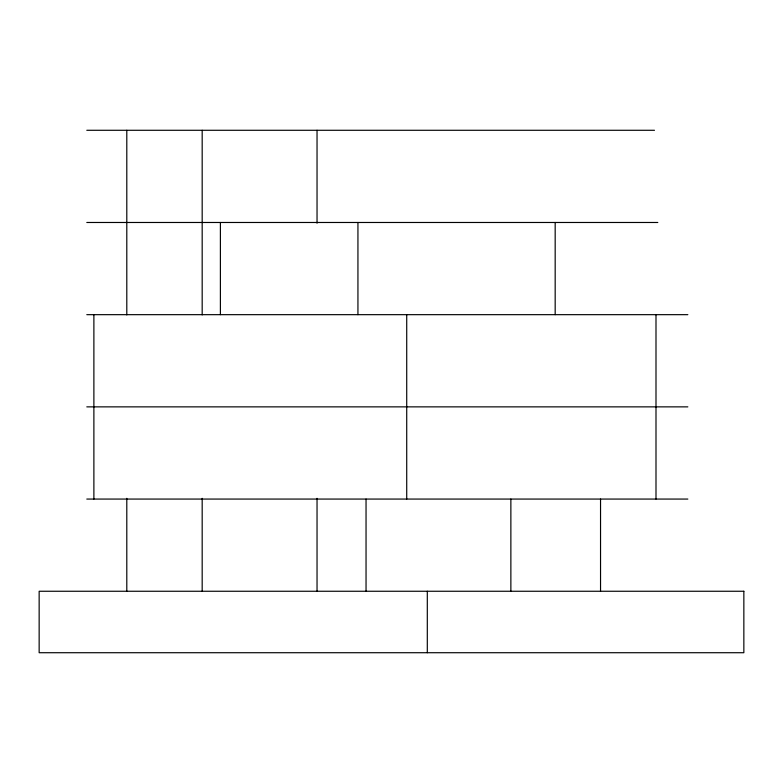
<?xml version="1.0" encoding="UTF-8"?>
<svg xmlns="http://www.w3.org/2000/svg" width="783" height="783" viewBox="0 0 783 783"><rect width="100%" height="100%" fill="white"/><g stroke="black" fill="none" stroke-linecap="round" stroke-linejoin="round"><path stroke-width="1.17" d="M86.796 130.281L654.49 130.281M86.796 222.48L657.808 222.48M86.796 314.668L687.846 314.668M86.796 406.866L687.846 406.866M86.796 499.065L687.846 499.065M655.997 314.668L655.997 499.065M600.541 499.065L600.541 591.253M555.176 222.48L555.176 314.668M510.868 499.065L510.868 591.253M427.303 591.253L427.303 652.719M406.72 314.668L406.72 499.065M366.043 499.065L366.043 591.253M357.939 222.48L357.939 314.668M317.037 130.281L317.037 223.204M317.037 498.331L317.037 591.253M220.395 222.48L220.395 314.668M202.18 130.281L202.18 314.913M202.18 498.331L202.18 591.253M126.797 130.281L126.797 314.913M126.797 498.331L126.797 591.253M93.882 314.668L93.882 499.065M743.85 591.253L39.15 591.253L39.15 652.719L743.85 652.719L743.85 591.253"/></g></svg>
